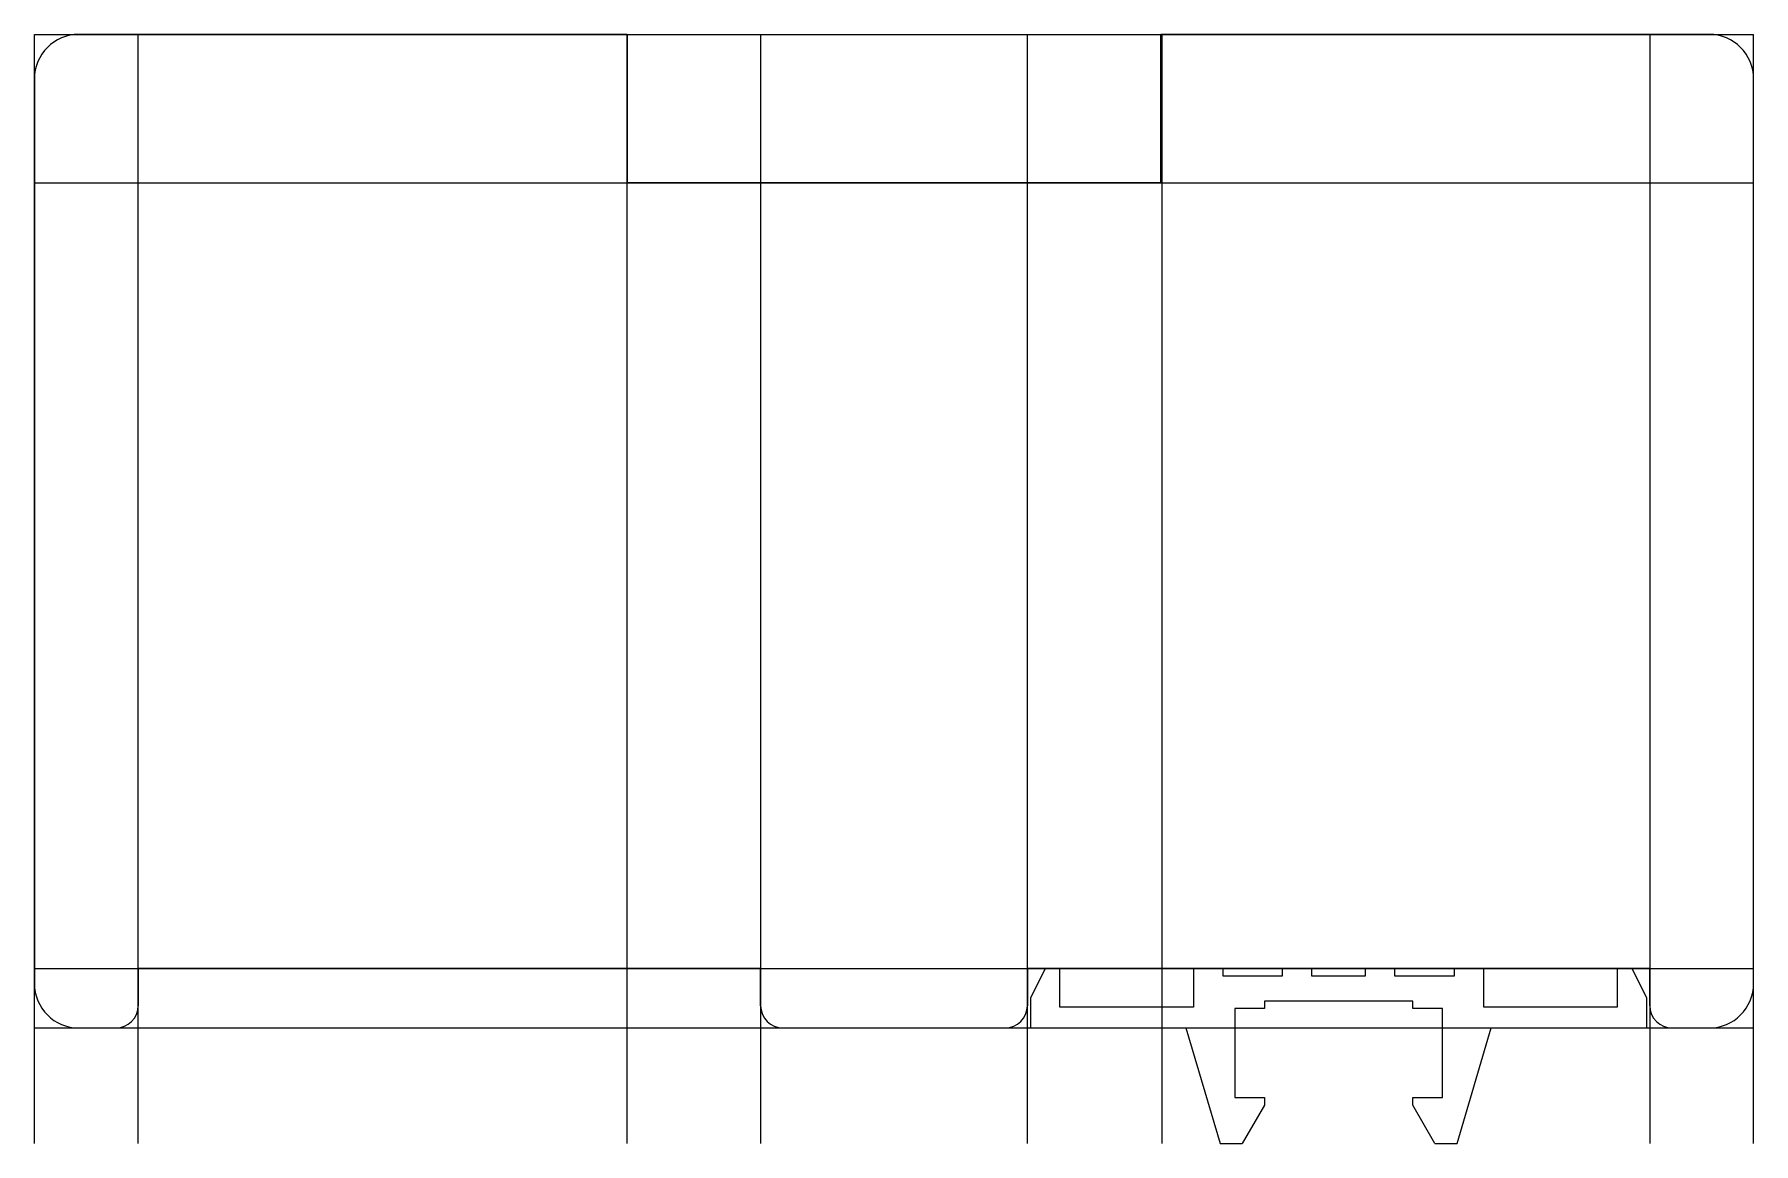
# Model space of a CAD drawing. Extents: x -44 to 72, y -78 to -3.
import ezdxf

# ---------------------------------------------------------------- set-up
doc = ezdxf.new("R2010")
doc.units = 0
doc.layers.get('0').update_dxf_attribs({"linetype": 'CONTINUOUS'})

msp = doc.modelspace()

# ---------------------------------------------------------------- linework, layer by layer
at = {"linetype": 'CONTINUOUS'}
for p, q in [((-43.9, -3.32), (72.1, -3.32)), ((-43.9, -78.12), (-43.9, -3.32)), ((-3.9, -3.32), (-40.9, -3.32)), ((-40.9, -3.32), (-3.9, -3.32)), ((-3.9, -3.32), (-40.9, -3.32)), ((-36.9, -78.12), (-36.9, -3.32)), ((-3.9, -78.12), (-3.9, -3.32)), ((-3.9, -13.32), (-3.9, -3.32)), ((-3.9, -3.32), (-3.9, -13.32)), ((-3.9, -13.32), (-3.9, -3.32)), ((5.1, -3.32), (5.1, -78.12)), ((23.1, -78.12), (23.1, -3.32)), ((69.1, -3.32), (32.1, -3.32)), ((32.1, -3.32), (32.1, -13.32)), ((32.1, -13.32), (32.1, -3.32)), ((32.1, -3.32), (69.1, -3.32)), ((69.1, -3.32), (32.1, -3.32)), ((32.1, -3.32), (32.1, -13.32)), ((32.2, -78.12), (32.2, -3.32)), ((65.1, -3.32), (65.1, -78.12)), ((72.1, -78.12), (72.1, -3.32)), ((-43.9, -6.32), (-43.9, -67.32)), ((-43.9, -6.32), (-43.9, -67.32)), ((-43.9, -6.32), (-43.9, -67.32)), ((72.1, -67.32), (72.1, -6.32)), ((72.1, -67.32), (72.1, -6.32)), ((72.1, -67.32), (72.1, -6.32)), ((-43.9, -13.32), (72.1, -13.32)), ((32.1, -13.32), (-3.9, -13.32)), ((-3.9, -13.32), (32.1, -13.32)), ((32.1, -13.32), (-3.9, -13.32)), ((-43.9, -66.32), (72.1, -66.32)), ((-36.9, -68.82), (-36.9, -66.32)), ((-36.9, -66.32), (5.1, -66.32)), ((5.1, -66.32), (-36.9, -66.32)), ((-36.9, -66.32), (-36.9, -68.82)), ((-36.9, -68.82), (-36.9, -66.32)), ((-36.9, -66.32), (5.1, -66.32)), ((5.1, -66.32), (5.1, -68.82)), ((5.1, -68.82), (5.1, -66.32)), ((5.1, -66.32), (5.1, -68.82)), ((23.1, -68.82), (23.1, -66.32)), ((23.1, -66.32), (65.1, -66.32)), ((65.1, -66.32), (23.1, -66.32)), ((23.1, -66.32), (23.1, -68.82)), ((23.1, -68.82), (23.1, -66.32)), ((23.1, -66.32), (65.1, -66.32)), ((24.3, -66.32), (23.3, -68.32)), ((25.3, -66.32), (24.3, -66.32)), ((25.3, -68.92), (25.3, -66.32)), ((36.3, -66.32), (34.3, -66.32)), ((34.3, -66.32), (34.3, -68.92)), ((36.3, -66.82), (36.3, -66.32)), ((40.3, -66.82), (36.3, -66.82)), ((42.3, -66.32), (40.3, -66.32)), ((40.3, -66.32), (40.3, -66.82)), ((42.3, -66.82), (42.3, -66.32)), ((45.9, -66.82), (42.3, -66.82)), ((47.9, -66.32), (45.9, -66.32)), ((45.9, -66.32), (45.9, -66.82)), ((47.9, -66.82), (47.9, -66.32)), ((51.9, -66.82), (47.9, -66.82)), ((53.9, -66.32), (51.9, -66.32)), ((51.9, -66.32), (51.9, -66.82)), ((53.9, -68.92), (53.9, -66.32)), ((63.9, -66.32), (62.9, -66.32)), ((62.9, -66.32), (62.9, -68.92)), ((64.9, -68.32), (63.9, -66.32)), ((65.1, -66.32), (65.1, -68.82)), ((65.1, -68.82), (65.1, -66.32)), ((65.1, -66.32), (65.1, -68.82)), ((23.3, -68.32), (23.3, -70.32)), ((64.9, -70.32), (64.9, -68.32)), ((34.3, -68.92), (25.3, -68.92)), ((39.1, -69.02), (37.1, -69.02)), ((37.1, -69.02), (37.1, -75.02)), ((49.1, -68.52), (39.1, -68.52)), ((39.1, -68.52), (39.1, -69.02)), ((49.1, -69.02), (49.1, -68.52)), ((51.1, -69.02), (49.1, -69.02)), ((51.1, -75.02), (51.1, -69.02)), ((62.9, -68.92), (53.9, -68.92)), ((-43.9, -70.32), (72.1, -70.32)), ((-40.9, -70.32), (-38.4, -70.32)), ((-40.9, -70.32), (-38.4, -70.32)), ((-40.9, -70.32), (-38.4, -70.32)), ((6.6, -70.32), (21.6, -70.32)), ((6.6, -70.32), (21.6, -70.32)), ((6.6, -70.32), (21.6, -70.32)), ((23.3, -70.32), (33.8, -70.32)), ((33.8, -70.32), (36.1, -78.12)), ((52.1, -78.12), (54.4, -70.32)), ((54.4, -70.32), (64.9, -70.32)), ((66.6, -70.32), (69.1, -70.32)), ((66.6, -70.32), (69.1, -70.32)), ((66.6, -70.32), (69.1, -70.32)), ((37.1, -75.02), (39.1, -75.02)), ((39.1, -75.02), (39.1, -75.52)), ((49.1, -75.52), (49.1, -75.02)), ((49.1, -75.02), (51.1, -75.02)), ((39.1, -75.52), (37.6, -78.12)), ((50.6, -78.12), (49.1, -75.52)), ((36.1, -78.12), (37.6, -78.12)), ((50.6, -78.12), (52.1, -78.12))]:
    msp.add_line(p, q, dxfattribs=at)
for centre, radius, start, end in [((-40.9, -6.32), 3, 90, 180), ((-40.9, -6.32), 3, 90, 180), ((-40.9, -6.32), 3, 90, 180), ((69.1, -6.32), 3, 0, 90), ((69.1, -6.32), 3, 0, 90), ((69.1, -6.32), 3, 0, 90), ((-40.9, -67.32), 3, 180, 270), ((-40.9, -67.32), 3, 180, 270), ((-40.9, -67.32), 3, 180, 270), ((69.1, -67.32), 3, 270, 0), ((69.1, -67.32), 3, 270, 0), ((69.1, -67.32), 3, 270, 0), ((-38.4, -68.82), 1.5, 270, 0), ((-38.4, -68.82), 1.5, 270, 0), ((-38.4, -68.82), 1.5, 270, 0), ((6.6, -68.82), 1.5, 180, 270), ((6.6, -68.82), 1.5, 180, 270), ((6.6, -68.82), 1.5, 180, 270), ((21.6, -68.82), 1.5, 270, 0), ((21.6, -68.82), 1.5, 270, 0), ((21.6, -68.82), 1.5, 270, 0), ((66.6, -68.82), 1.5, 180, 270), ((66.6, -68.82), 1.5, 180, 270), ((66.6, -68.82), 1.5, 180, 270)]:
    msp.add_arc(centre, radius, start, end, dxfattribs=at)

doc.saveas('drawing.dxf')
